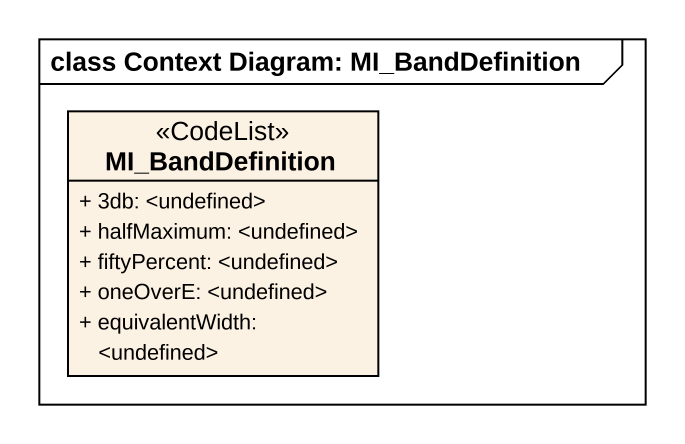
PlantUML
@startuml
mainframe class Context Diagram: MI_BandDefinition
hide circle
hide empty members
skinparam classAttributeIconSize 0
class MI_BandDefinition <<CodeList>> {
  + 3db: <undefined>
  + halfMaximum: <undefined>
  + fiftyPercent: <undefined>
  + oneOverE: <undefined>
  + equivalentWidth: <undefined>
}
@enduml
